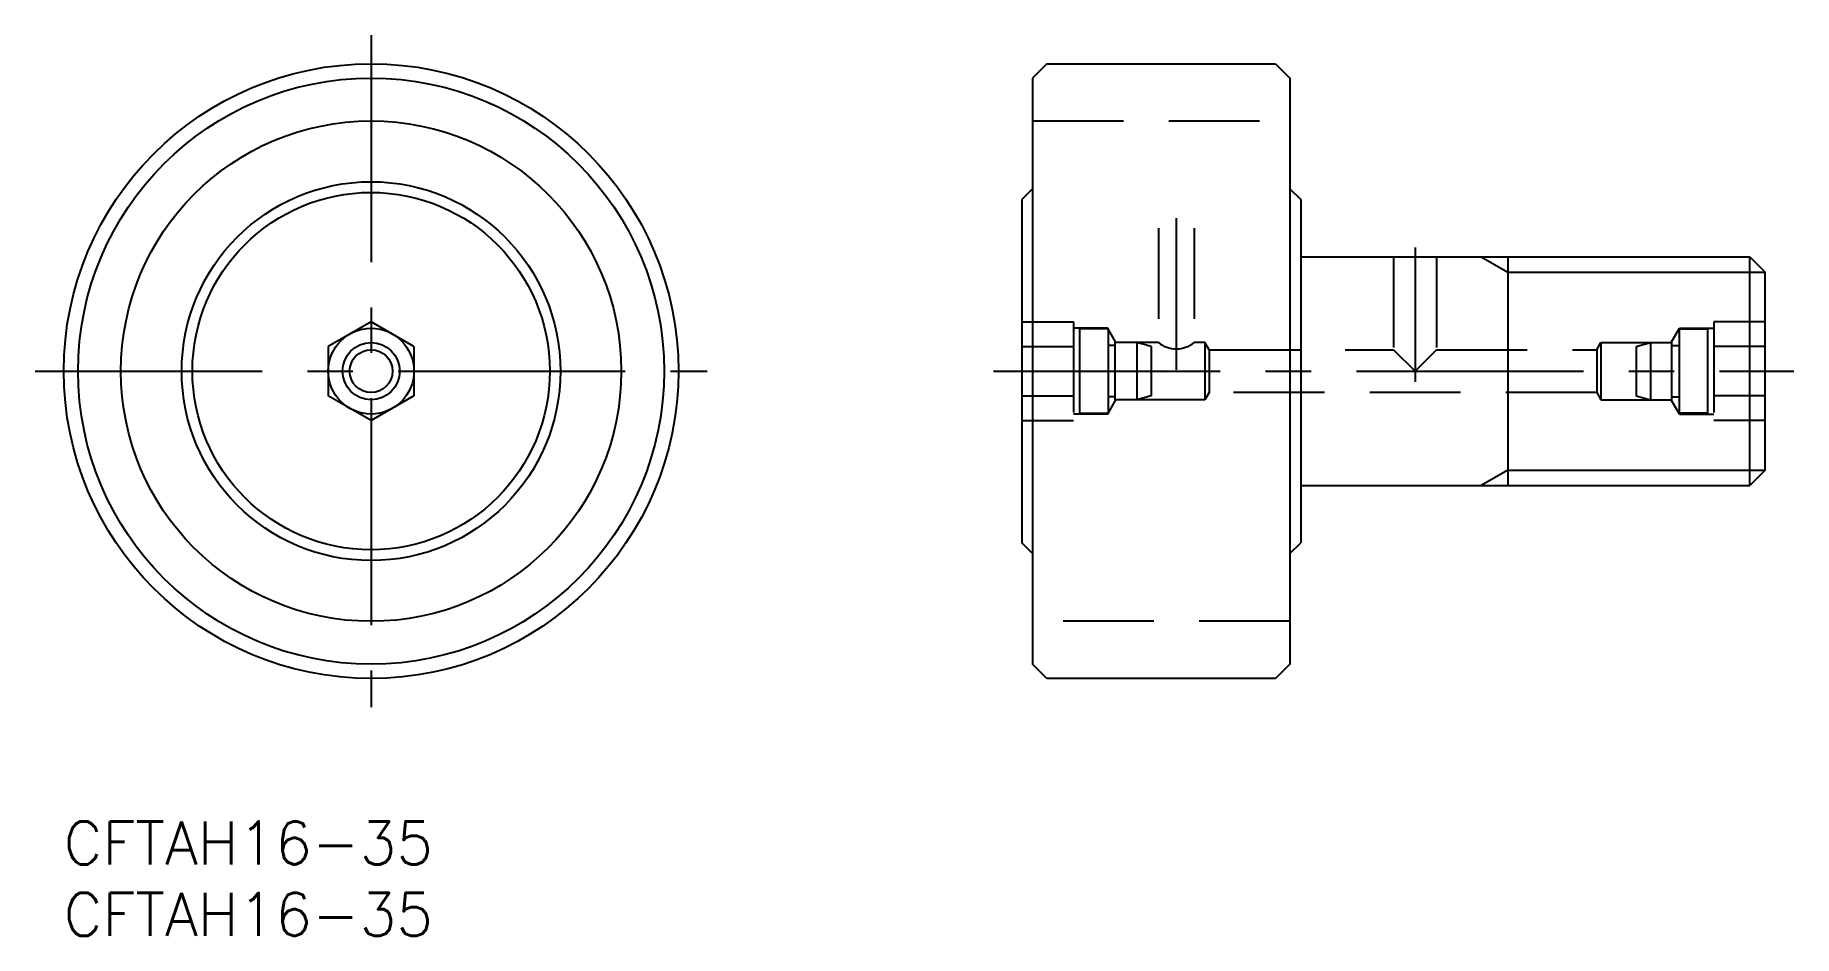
# Model space of a CAD drawing. Extents: x -2 to 121, y -8 to 55.
import ezdxf

# ---------------------------------------------------------------- set-up
doc = ezdxf.new("R2010")
doc.units = 0
doc.header["$LTSCALE"] = 0.5
doc.linetypes.add('CENTER', pattern=[50.8, 31.75, -6.35, 6.35, -6.35])
doc.linetypes.add('DASHED', pattern=[19.05, 12.7, -6.35])
for name, color, linetype in [('MSM_CENTER', 1, 'CENTER'), ('MSM_CONTINUOUS', 7, 'CONTINUOUS'), ('MSM_DASHED', 4, 'DASHED'), ('MSM_NARROW', 5, 'CONTINUOUS'), ('MSM_PART_NUMBER', 7, 'CONTINUOUS')]:
    doc.layers.add(name, color=color, linetype=linetype)
doc.styles.get("Standard").update_dxf_attribs({"font": 'txt.shx', "height": 3, "bigfont": 'bigfont.shx'})

# ---------------------------------------------------------------- blocks, each defined once
blk = doc.blocks.new('*U20')
at = {"layer": 'MSM_PART_NUMBER'}
blk.add_text('CFTAH16-35', height=3, dxfattribs=at).set_placement((0, -3))
blk = doc.blocks.new('*U21')
at = {"layer": 'MSM_PART_NUMBER'}
blk.add_text('CFTAH16-35', height=3, dxfattribs=at).set_placement((0, -8))

msp = doc.modelspace()

# ---------------------------------------------------------------- linework, layer by layer
at = {"layer": 'MSM_CENTER'}
for p, q in [((21.5, 55), (21.5, 8)), ((77.83, 42.21), (77.83, 31.58)), ((94.53, 40.15), (94.53, 30.75)), ((-2, 31.5), (45, 31.5)), ((65.03, 31.5), (121.03, 31.5))]:
    msp.add_line(p, q, dxfattribs=at)
at = {"layer": 'MSM_CONTINUOUS'}
for p, q in [((68.78, 53), (67.78, 52)), ((68.78, 53), (84.78, 53)), ((84.78, 53), (85.78, 52)), ((67.78, 52), (67.78, 11)), ((85.78, 52), (85.78, 11)), ((67.78, 44.25), (67.03, 43.5)), ((67.03, 43.5), (67.03, 19.5)), ((85.78, 44.25), (86.53, 43.5)), ((86.53, 43.5), (86.53, 19.5)), ((86.53, 39.5), (117.95, 39.5)), ((101.03, 39.5), (101.03, 23.5)), ((117.95, 23.5), (117.95, 39.5)), ((117.95, 39.5), (119.03, 38.42)), ((119.03, 24.58), (119.03, 38.42)), ((21.5, 34.96), (18.5, 33.23)), ((24.5, 33.23), (21.5, 34.96)), ((18.5, 33.23), (18.5, 29.77)), ((24.5, 33.23), (24.5, 29.77)), ((21.5, 28.04), (18.5, 29.77)), ((24.5, 29.77), (21.5, 28.04)), ((86.53, 23.5), (117.95, 23.5)), ((119.03, 24.58), (117.95, 23.5)), ((67.78, 18.75), (67.03, 19.5)), ((85.78, 18.75), (86.53, 19.5)), ((68.78, 10), (67.78, 11)), ((84.78, 10), (68.78, 10)), ((85.78, 11), (84.78, 10))]:
    msp.add_line(p, q, dxfattribs=at)
for radius in [21.5, 20.5, 17.5, 13.25, 12.5, 3, 2, 1.5]:
    msp.add_circle((21.5, 31.5), radius, dxfattribs=at)
at = {"layer": 'MSM_DASHED'}
for p, q in [((67.78, 49), (85.78, 49)), ((76.58, 41.5), (76.58, 33.5)), ((79.08, 41.5), (79.08, 33.5)), ((93.03, 39.5), (93.03, 33)), ((96.03, 39.5), (96.03, 33)), ((67.03, 34.96), (70.63, 34.96)), ((70.63, 34.96), (70.63, 28.04)), ((73.03, 34.5), (70.63, 34.5)), ((71.06, 34.45), (71.06, 28.55)), ((73.06, 34.45), (71.06, 34.45)), ((73.61, 33.5), (73.03, 34.5)), ((73.03, 34.5), (73.03, 34.45)), ((73.06, 34.45), (73.06, 28.55)), ((112.45, 33.5), (113.03, 34.5)), ((113, 34.45), (113, 28.55)), ((113, 34.45), (115, 34.45)), ((113.03, 34.5), (113.03, 34.45)), ((113.03, 34.5), (115.43, 34.5)), ((115, 34.45), (115, 28.55)), ((115.43, 34.96), (115.43, 28.04)), ((119.03, 34.96), (115.43, 34.96)), ((67.03, 33.23), (70.63, 33.23)), ((73.56, 33.3), (73.06, 33.3)), ((76.58, 33.5), (73.56, 33.5)), ((73.56, 29.5), (73.56, 33.5)), ((75.06, 33.5), (75.06, 29.5)), ((76.06, 33.23), (75.06, 33.5)), ((76.06, 33.23), (76.06, 29.77)), ((79.83, 33.5), (79.08, 33.5)), ((79.83, 33.5), (79.83, 29.5)), ((80.12, 33), (79.83, 33.5)), ((107.24, 33), (107.53, 33.5)), ((107.53, 33.5), (107.53, 29.5)), ((107.53, 33.5), (112.5, 33.5)), ((110, 33.23), (111, 33.5)), ((110, 33.23), (110, 29.77)), ((111, 33.5), (111, 29.5)), ((112.5, 29.5), (112.5, 33.5)), ((112.5, 33.3), (113, 33.3)), ((119.03, 33.23), (115.43, 33.23)), ((80.12, 33), (93.03, 33)), ((80.12, 33), (80.12, 30)), ((93.03, 33), (94.53, 31.5)), ((94.53, 31.5), (96.03, 33)), ((96.03, 33), (107.24, 33)), ((107.24, 33), (107.24, 30)), ((67.03, 29.77), (70.63, 29.77)), ((73.56, 29.7), (73.06, 29.7)), ((76.06, 29.77), (75.06, 29.5)), ((80.12, 30), (79.83, 29.5)), ((107.24, 30), (80.12, 30)), ((107.24, 30), (107.53, 29.5)), ((110, 29.77), (111, 29.5)), ((112.5, 29.7), (113, 29.7)), ((119.03, 29.77), (115.43, 29.77)), ((73.03, 28.5), (70.63, 28.5)), ((71.06, 28.55), (73.06, 28.55)), ((73.03, 28.5), (73.61, 29.5)), ((73.03, 28.55), (73.03, 28.5)), ((79.83, 29.5), (73.56, 29.5)), ((107.53, 29.5), (112.5, 29.5)), ((113.03, 28.5), (112.45, 29.5)), ((115, 28.55), (113, 28.55)), ((113.03, 28.55), (113.03, 28.5)), ((113.03, 28.5), (115.43, 28.5)), ((67.03, 28.04), (70.63, 28.04)), ((119.03, 28.04), (115.43, 28.04)), ((85.78, 14), (67.78, 14))]:
    msp.add_line(p, q, dxfattribs=at)
msp.add_arc((77.83, 35.06), 2, 231.3562, 308.6438, dxfattribs=at)
at = {"layer": 'MSM_NARROW'}
for p, q in [((99.15, 39.5), (101.03, 38.42)), ((101.03, 38.42), (119.03, 38.42)), ((101.03, 24.58), (99.15, 23.5)), ((101.03, 24.58), (119.03, 24.58))]:
    msp.add_line(p, q, dxfattribs=at)

# ---------------------------------------------------------------- block references
at = {"layer": 'MSM_CONTINUOUS'}
for name in ['*U20', '*U21']:
    msp.add_blockref(name, (0, 0), dxfattribs=at)

doc.saveas('drawing.dxf')
